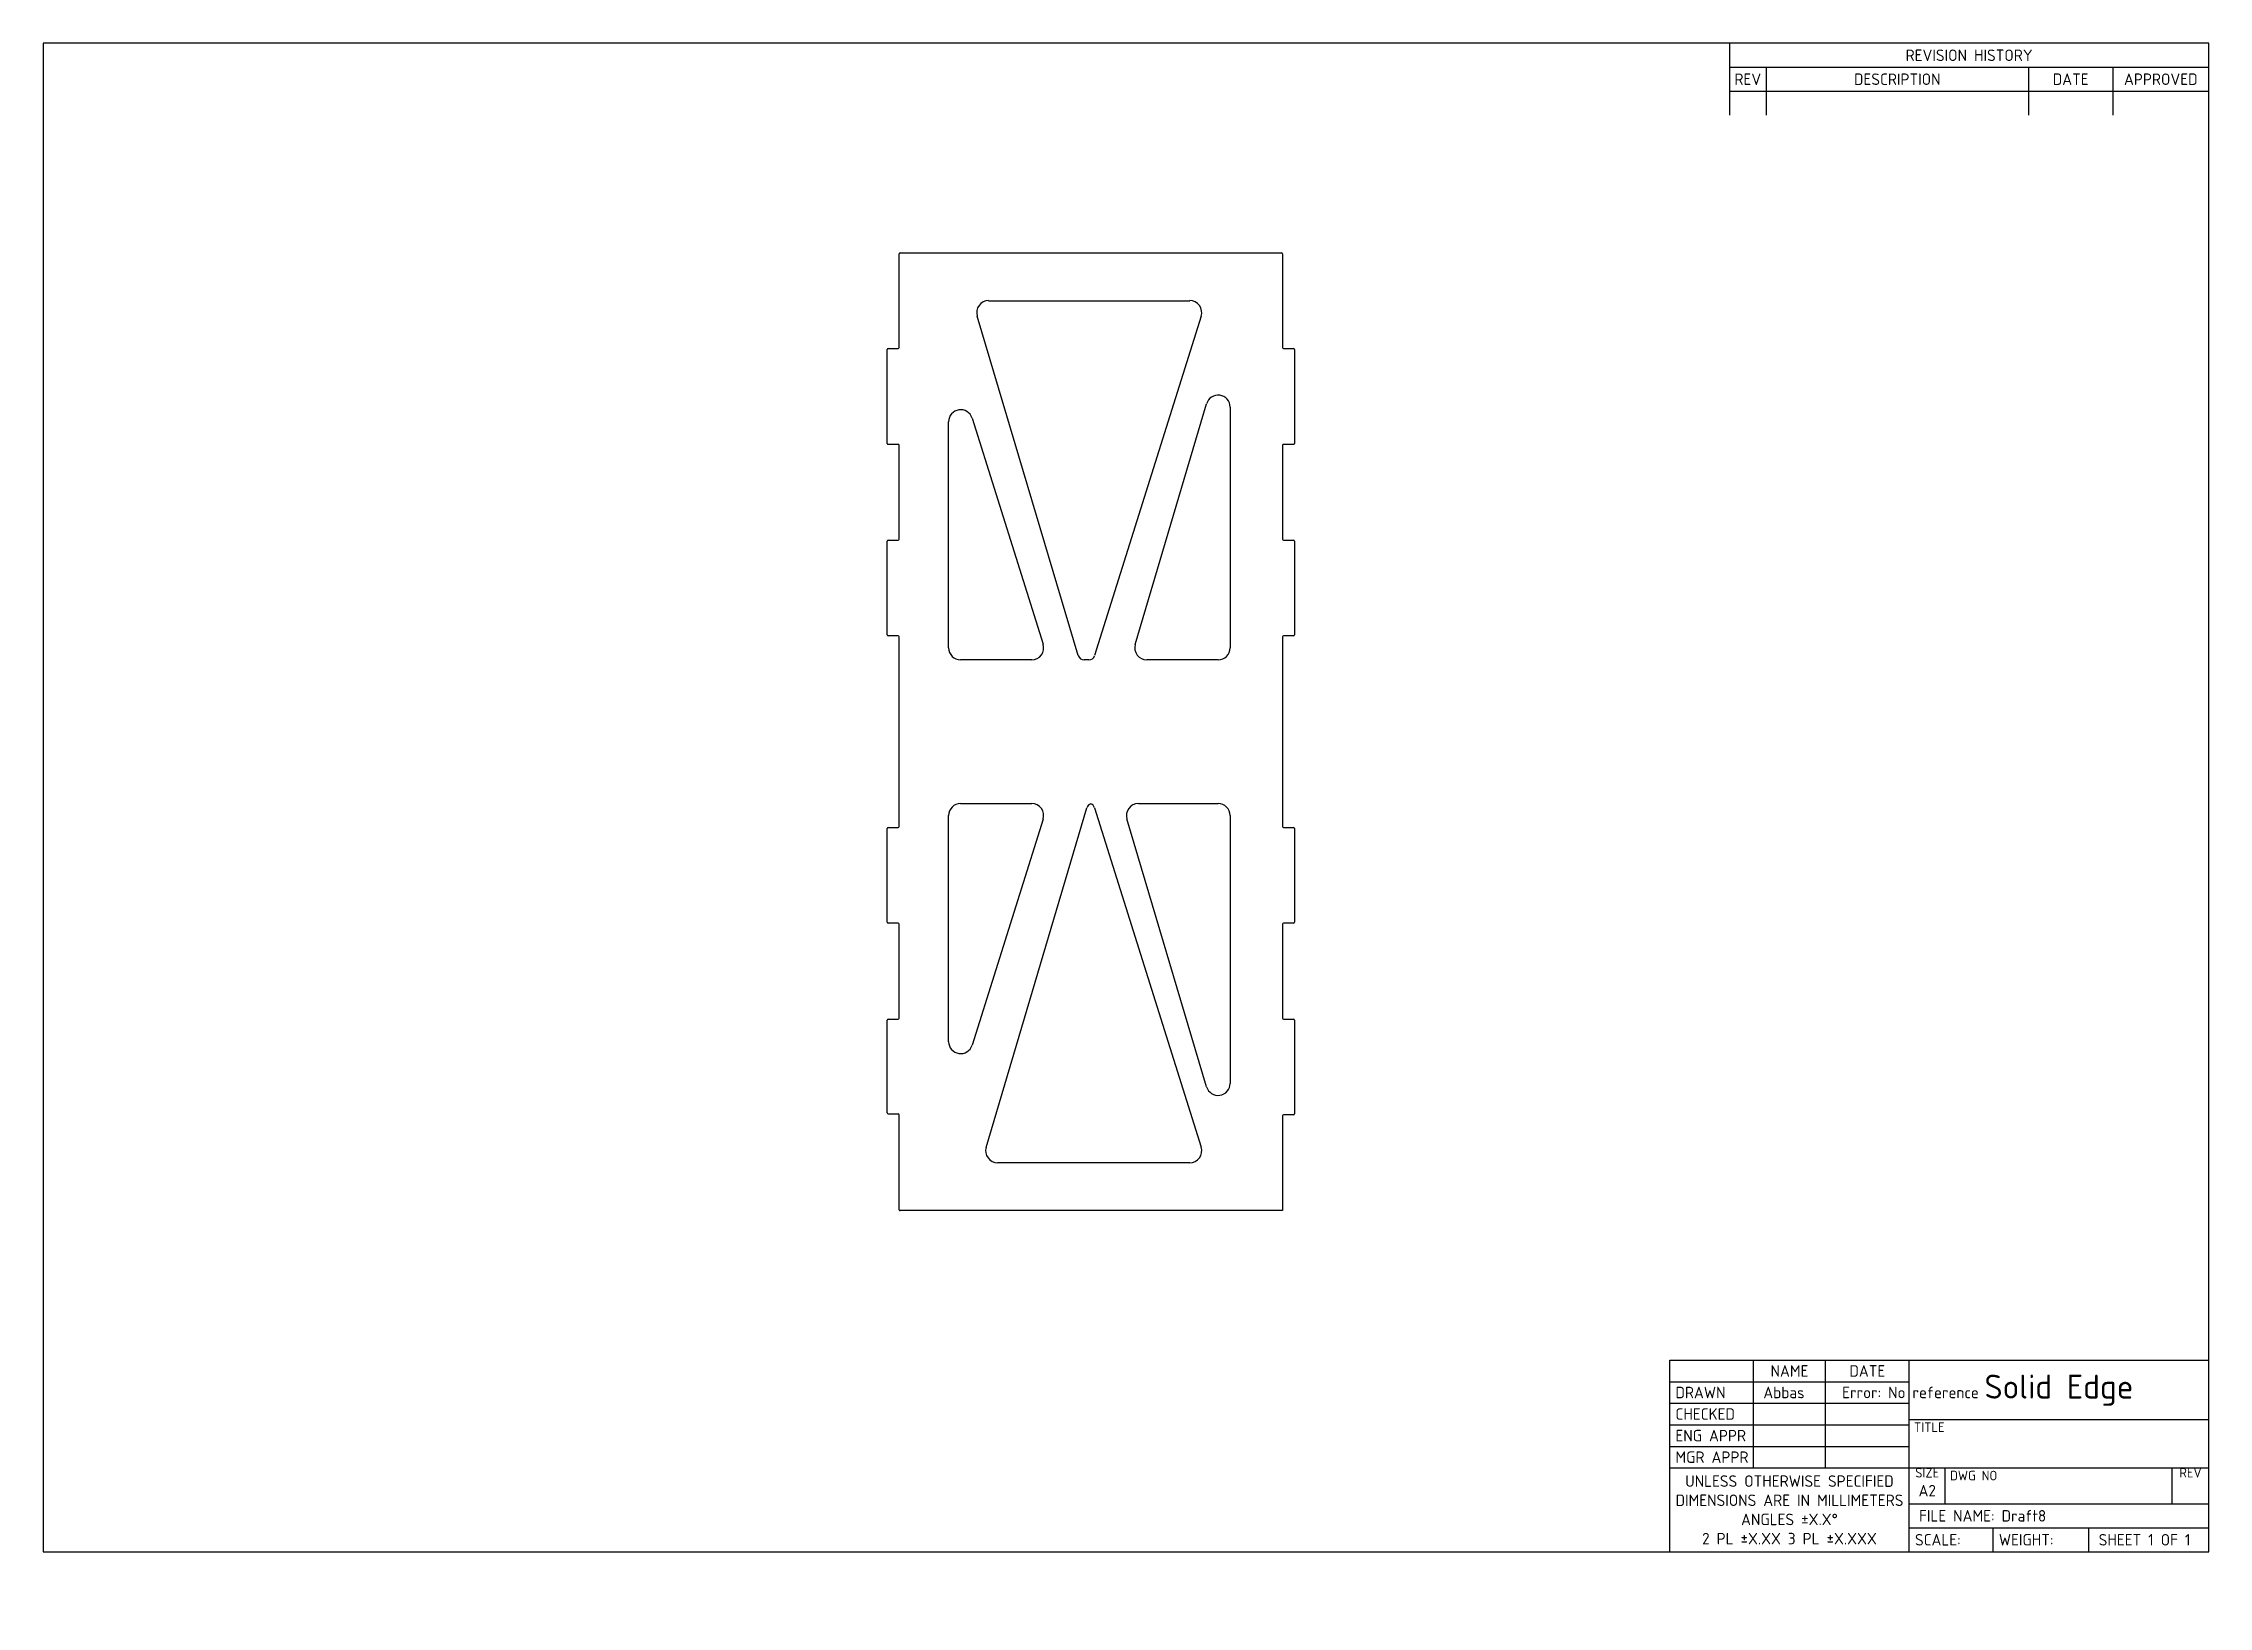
# Model space of a CAD drawing. Header units: millimetres. Extents: x 10 to 584, y -5 to 410.
import ezdxf
from ezdxf.entities.mleader import LeaderData, LeaderLine
from ezdxf.math import Vec2, Vec3

# ---------------------------------------------------------------- set-up
doc = ezdxf.new("R2010")
doc.units = ezdxf.units.MM
doc.layers.add('BOTTOM_PART', color=7, linetype='Continuous')
doc.layers.add('Default', color=7, linetype='Continuous')

# ---------------------------------------------------------------- blocks, each defined once
blk = doc.blocks.new('SE')
at = {"layer": 'BOTTOM_PART', "color": 7, "linetype": 'Continuous'}
for p, q in [((236.89, 329.31), (236.89, 354.2)), ((237.14, 354.45), (338.23, 354.45)), ((338.49, 354.2), (338.49, 329.31)), ((260.59, 341.75), (313.92, 341.75)), ((284.34, 247.64), (257.55, 337.67)), ((316.95, 337.63), (288.66, 247.62)), ((233.71, 303.91), (233.71, 328.8)), ((233.97, 329.05), (236.63, 329.05)), ((338.74, 329.05), (341.41, 329.05)), ((341.66, 328.8), (341.66, 303.91)), ((256.19, 310.61), (275.04, 250.63)), ((299.45, 250.58), (318.38, 314.42)), ((324.6, 313.52), (324.6, 249.68)), ((249.98, 249.68), (249.98, 309.66)), ((236.63, 303.65), (233.97, 303.65)), ((236.89, 278.51), (236.89, 303.4)), ((338.49, 303.4), (338.49, 278.51)), ((341.41, 303.65), (338.74, 303.65)), ((233.71, 253.11), (233.71, 278)), ((233.97, 278.25), (236.63, 278.25)), ((338.74, 278.25), (341.41, 278.25)), ((341.66, 278), (341.66, 253.11)), ((236.63, 252.85), (233.97, 252.85)), ((236.89, 202.31), (236.89, 252.6)), ((338.49, 252.6), (338.49, 202.31)), ((341.41, 252.85), (338.74, 252.85)), ((272.01, 246.5), (253.16, 246.5)), ((287.15, 246.5), (285.87, 246.5)), ((321.42, 246.5), (302.5, 246.5)), ((253.16, 208.4), (272.01, 208.4)), ((259.92, 117.23), (286.61, 207.27)), ((288.66, 207.29), (316.95, 117.28)), ((300.28, 208.4), (321.42, 208.4)), ((233.71, 176.91), (233.71, 201.8)), ((233.97, 202.05), (236.63, 202.05)), ((249.98, 145.25), (249.98, 205.23)), ((275.04, 204.28), (256.19, 144.29)), ((318.38, 133.28), (297.24, 204.32)), ((324.6, 205.23), (324.6, 134.19)), ((338.74, 202.05), (341.41, 202.05)), ((341.66, 201.8), (341.66, 176.91)), ((236.63, 176.65), (233.97, 176.65)), ((236.89, 151.51), (236.89, 176.4)), ((338.49, 176.4), (338.49, 151.51)), ((341.41, 176.65), (338.74, 176.65)), ((233.71, 126.36), (233.71, 151)), ((233.97, 151.25), (236.63, 151.25)), ((338.74, 151.25), (341.41, 151.25)), ((341.66, 151), (341.66, 126.11)), ((233.97, 126.11), (236.63, 126.11)), ((236.89, 100.71), (236.89, 125.85)), ((338.49, 125.6), (338.49, 100.45)), ((341.41, 125.85), (338.74, 125.85)), ((313.92, 113.15), (262.97, 113.15)), ((338.49, 100.45), (237.14, 100.45))]:
    blk.add_line(p, q, dxfattribs=at)
for centre, radius, start, end in [((237.14, 354.2), 0.254, 90, 180), ((338.23, 354.2), 0.254, 0, 90), ((260.59, 338.58), 3.18, 90, 196.57394), ((313.92, 338.58), 3.18, 342.55281, 90), ((233.97, 328.8), 0.254, 90, 180), ((236.63, 329.31), 0.254, 270, 0), ((338.74, 329.31), 0.254, 180, 270), ((341.41, 328.8), 0.254, 0, 90), ((321.42, 313.52), 3.18, 0, 163.4886), ((253.16, 309.66), 3.18, 17.44719, 179.99991), ((233.97, 303.91), 0.254, 180, 270), ((236.63, 303.4), 0.254, 0, 90), ((338.74, 303.4), 0.254, 90, 180), ((341.41, 303.91), 0.254, 270, 0), ((233.97, 278), 0.254, 90, 180), ((236.63, 278.51), 0.254, 270, 0), ((338.74, 278.51), 0.254, 180, 270), ((341.41, 278), 0.254, 0, 90), ((233.97, 253.11), 0.254, 180, 270), ((236.63, 252.6), 0.254, 0, 90), ((338.74, 252.6), 0.254, 90, 180), ((341.41, 253.11), 0.254, 270, 0), ((253.16, 249.68), 3.17, 180, 270), ((272.01, 249.68), 3.17, 270, 17.44719), ((285.87, 248.09), 1.59, 196.57417, 270), ((287.15, 248.09), 1.59, 270, 342.55281), ((302.5, 249.68), 3.18, 163.48874, 270), ((321.42, 249.68), 3.17, 270, 0), ((253.16, 205.23), 3.17, 90, 180), ((272.01, 205.23), 3.17, 342.55281, 90), ((288.14, 206.82), 1.59, 108.16104, 163.48881), ((287.15, 206.82), 1.59, 17.44719, 71.83896), ((300.28, 205.23), 3.18, 90, 196.57409), ((321.42, 205.23), 3.18, 0, 90), ((233.97, 201.8), 0.254, 90, 180), ((236.63, 202.31), 0.254, 270, 0), ((338.74, 202.31), 0.254, 180, 270), ((341.41, 201.8), 0.254, 0, 90), ((233.97, 176.91), 0.254, 180, 270), ((236.63, 176.4), 0.254, 0, 90), ((338.74, 176.4), 0.254, 90, 180), ((341.41, 176.91), 0.254, 270, 0), ((233.97, 151), 0.254, 90, 180), ((236.63, 151.51), 0.254, 270, 0), ((338.74, 151.51), 0.254, 180, 270), ((341.41, 151), 0.254, 0, 90), ((253.16, 145.25), 3.17, 180.00009, 342.55281), ((321.42, 134.19), 3.18, 196.57394, 0), ((233.97, 126.36), 0.254, 180, 270), ((236.63, 125.85), 0.254, 0, 90), ((338.74, 125.6), 0.254, 90, 180), ((341.41, 126.11), 0.254, 270, 0), ((262.97, 116.33), 3.18, 163.48874, 270), ((313.92, 116.33), 3.18, 270, 17.44719), ((237.14, 100.71), 0.254, 180, 270)]:
    blk.add_arc(centre, radius, start, end, dxfattribs=at)
blk = doc.blocks.new('_DOT')
at = {"color": 0}
blk.add_line((0, 0), (-1, 0), dxfattribs=at)
at = {"color": 0, "const_width": 0.333}
blk.add_lwpolyline([(-0.1665, 0, 1), (0.1665, 0, 1)], format="xyb", close=True, dxfattribs=at)

msp = doc.modelspace()

# ---------------------------------------------------------------- linework, layer by layer
at = {"layer": 'Default', "color": 7, "linetype": 'Continuous'}
for p, q in [((584, 410), (10, 410)), ((10, 410), (10, 10)), ((457, 410), (457, 390.95)), ((584, 10), (584, 410)), ((457, 403.65), (584, 403.65)), ((466.652, 403.65), (466.652, 390.95)), ((536.248, 403.65), (536.248, 390.95)), ((558.6, 403.65), (558.6, 390.95)), ((457, 397.3), (584, 397.3)), ((441.125, 10), (441.125, 60.8)), ((441.125, 60.8), (584, 60.8)), ((463.35, 32.225), (463.35, 60.8)), ((482.4, 32.225), (482.4, 60.8)), ((504.625, 10), (504.625, 60.8)), ((441.125, 55.085), (504.625, 55.085)), ((441.125, 49.37), (504.625, 49.37)), ((441.125, 43.655), (504.625, 43.655)), ((504.625, 45.052), (584, 45.052)), ((441.125, 37.94), (504.625, 37.94)), ((441.125, 32.225), (584, 32.225)), ((514.15, 22.7), (514.15, 32.098)), ((574.348, 22.7), (574.348, 32.098)), ((504.625, 22.7), (584, 22.7)), ((504.625, 16.35), (584, 16.35)), ((526.85, 10), (526.85, 16.35)), ((552.25, 10), (552.25, 16.35)), ((10, 10), (584, 10))]:
    msp.add_line(p, q, dxfattribs=at)

# ---------------------------------------------------------------- block references
at = {"layer": 'Default'}
msp.add_blockref('SE', (0, 0), dxfattribs=at)

# ---------------------------------------------------------------- texts
at = {"layer": 'Default', "char_height": 2.5}
for s, insert, width, attachment_point in [('{\\fSolid Edge ISO|b0||i0||c0|p34;\\C7;\\H3.048;\\W1.;REVISION HISTORY}', (520.5, 406.825), 127, 5), ('{\\fSolid Edge ISO|b0||i0||c0|p34;\\C7;\\H3.048;\\W1.;REV}', (461.826, 400.475), 9.652, 5), ('{\\fSolid Edge ISO|b0||i0||c0|p34;\\C7;\\H3.048;\\W1.;DESCRIPTION}', (501.45, 400.475), 69.596, 5), ('{\\fSolid Edge ISO|b0||i0||c0|p34;\\C7;\\H3.048;\\W1.;DATE}', (547.424, 400.475), 22.352, 5), ('{\\fSolid Edge ISO|b0||i0||c0|p34;\\C7;\\H3.048;\\W1.;APPROVED}', (571.3, 400.475), 25.4, 5), ('{\\fSolid Edge ISO|b0||i0||c0|p34;\\C7;\\H3.048;\\W1.;NAME}', (472.875, 57.9425), 19.05, 5), ('{\\fSolid Edge ISO|b0||i0||c0|p34;\\C7;\\H3.048;\\W1.;DATE}', (493.5125, 57.9425), 22.225, 5), ('{\\fSolid Edge ISO|b0||i0||c0|p34;\\C7;\\H3.048;\\W1.;DRAWN}', (442.649, 52.2275), 20.701, 4), ('{\\fSolid Edge ISO|b1||i0||c0|p34;\\C7;\\H6.35;\\W1.;Solid Edge}', (544.3125, 52.831), 79.375, 5), ('{\\fSolid Edge ISO|b0||i0||c0|p34;\\C7;\\H3.048;\\W1.;CHECKED}', (442.649, 46.5125), 20.701, 4), ('{\\fSolid Edge ISO|b0||i0||c0|p34;\\C7;\\H3.048;\\W1.;ENG APPR}', (442.649, 40.7975), 20.701, 4), ('{\\fSolid Edge ISO|b0||i0||c0|p34;\\C7;\\H2.54;\\W1.;TITLE}', (505.895, 44.3015), 78.105, 1), ('{\\fSolid Edge ISO|b0||i0||c0|p34;\\C7;\\H3.048;\\W1.;MGR APPR}', (442.649, 35.0825), 20.701, 4), ('{\\fSolid Edge ISO|b0||i0||c0|p34;\\C7;\\H3.048;\\W1.;UNLESS OTHERWISE SPECIFIED\\P}{\\fSolid Edge ISO|b0||i0||c0|p34;\\C7;\\H3.048;\\W1.;DIMENSIONS ARE IN MILLIMETERS\\P}{\\fSolid Edge ISO|b0||i0||c0|p34;\\C7;\\H3.048;\\W1.;ANGLES ±X.X°\\P}{\\fSolid Edge ISO|b0||i0||c0|p34;\\C7;\\H3.048;\\W1.;2 PL ±X.XX 3 PL ±X.XXX}', (472.875, 21.1125), 63.5, 5), ('{\\fSolid Edge ISO|b0||i0||c0|p34;\\C7;\\H2.54;\\W1.;SIZE}', (509.3875, 32.225), 9.525, 2), ('{\\fSolid Edge ISO|b0||i0||c0|p34;\\C7;\\H2.54;\\W1.;DWG NO}', (515.42, 31.4745), 58.928, 1), ('{\\fSolid Edge ISO|b0||i0||c0|p34;\\C7;\\H2.54;\\W1.;REV}', (579.174, 32.225), 9.652, 2), ('{\\fSolid Edge ISO|b1||i0||c0|p34;\\C7;\\H3.048;\\W1.;A2}', (509.3875, 26.1925), 9.525, 5), ('{\\fSolid Edge ISO|b0||i0||c0|p34;\\C7;\\H3.048;\\W1.;SCALE:}', (506.149, 13.175), 20.701, 4), ('{\\fSolid Edge ISO|b0||i0||c0|p34;\\C7;\\H3.048;\\W1.;WEIGHT:}', (528.374, 13.175), 23.876, 4)]:
    msp.add_mtext(s, dxfattribs=dict(at, insert=insert, width=width, attachment_point=attachment_point))

# ---------------------------------------------------------------- leaders
at = {"layer": 'Default', "color": 7, "linetype": 'Continuous'}
ml = msp.add_multileader_mtext('Standard', dxfattribs=at)
ml.set_content('\\pxsm0.9;{\\fSolid Edge ISO|c0|p34;\\W1.;Abbas\\P}', color=256)
ml.set_leader_properties(linetype='ByLayer')
ml.set_arrow_properties(name='DOT')
ml.build(insert=Vec2(0, 0))
ml.multileader.update_dxf_attribs({"leader_type": 0, "dogleg_length": 0, "arrow_head_size": 3.048})
ctx = ml.context
ctx.base_point, ctx.char_height, ctx.arrow_head_size, ctx.landing_gap_size = Vec3(463.9408, 53.7515), 3.048, 3.048, 1.0668
ctx.mtext.insert = Vec3(465.9408, 53.7515)
ml = msp.add_multileader_mtext('Standard', dxfattribs=at)
ml.set_content('\\pxsm0.9;{\\fSolid Edge ISO|c0|p34;\\W1.; Error: No reference\\P}', color=256)
ml.set_leader_properties(linetype='ByLayer')
ml.set_arrow_properties(name='DOT')
ml.build(insert=Vec2(0, 0))
ml.multileader.update_dxf_attribs({"leader_type": 0, "dogleg_length": 0, "arrow_head_size": 3.048})
ctx = ml.context
ctx.base_point, ctx.char_height, ctx.arrow_head_size, ctx.landing_gap_size = Vec3(482.9908, 53.7515), 3.048, 3.048, 1.0668
ctx.mtext.insert = Vec3(484.9908, 53.7515)
ml = msp.add_multileader_mtext('Standard', dxfattribs=at)
ml.set_content('\\pxsm0.9;{\\fSolid Edge ISO|c0|p34;\\W1.;FILE NAME: Draft8\\P}', color=256)
ml.set_leader_properties(linetype='ByLayer')
ml.set_arrow_properties(name='DOT')
ml.build(insert=Vec2(0, 0))
ml.multileader.update_dxf_attribs({"leader_type": 0, "dogleg_length": 0, "arrow_head_size": 3.048})
ctx = ml.context
ctx.base_point, ctx.char_height, ctx.arrow_head_size, ctx.landing_gap_size = Vec3(505.2158, 21.049), 3.048, 3.048, 1.0668
ctx.mtext.insert = Vec3(507.2158, 21.049)
ml = msp.add_multileader_mtext('Standard', dxfattribs=at)
ml.set_content('\\pxsm0.9;{\\fSolid Edge ISO|c0|p34;\\W1.;SHEET 1 OF 1\\P}', color=256)
ml.set_leader_properties(linetype='ByLayer')
ml.set_arrow_properties(name='DOT')
ml.build(insert=Vec2(0, 0))
ml.multileader.update_dxf_attribs({"leader_type": 0, "dogleg_length": 0, "arrow_head_size": 3.048})
ctx = ml.context
ctx.base_point, ctx.char_height, ctx.arrow_head_size, ctx.landing_gap_size = Vec3(552.8408, 14.699), 3.048, 3.048, 1.0668
ctx.mtext.insert = Vec3(554.8408, 14.699)

doc.saveas('drawing.dxf')
